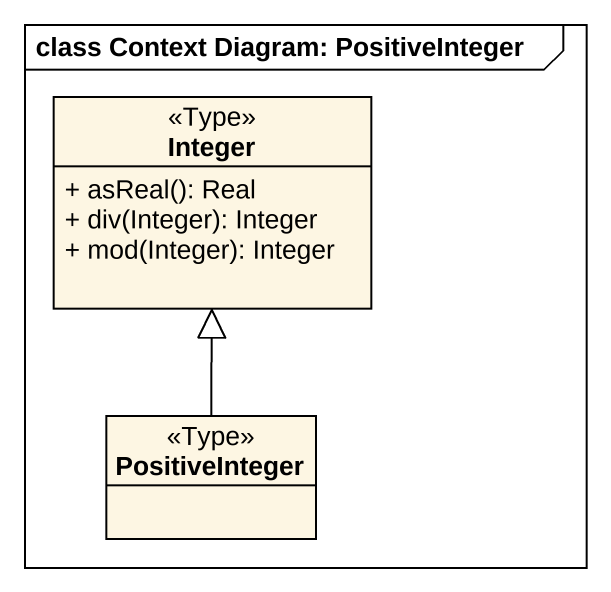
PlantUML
@startuml
mainframe class Context Diagram: PositiveInteger
hide circle
hide empty members
skinparam classAttributeIconSize 0
class Integer <<Type>> {
  + asReal(): Real
  + div(Integer): Integer
  + mod(Integer): Integer
}
class PositiveInteger <<Type>>
PositiveInteger -up-|> Integer
@enduml
